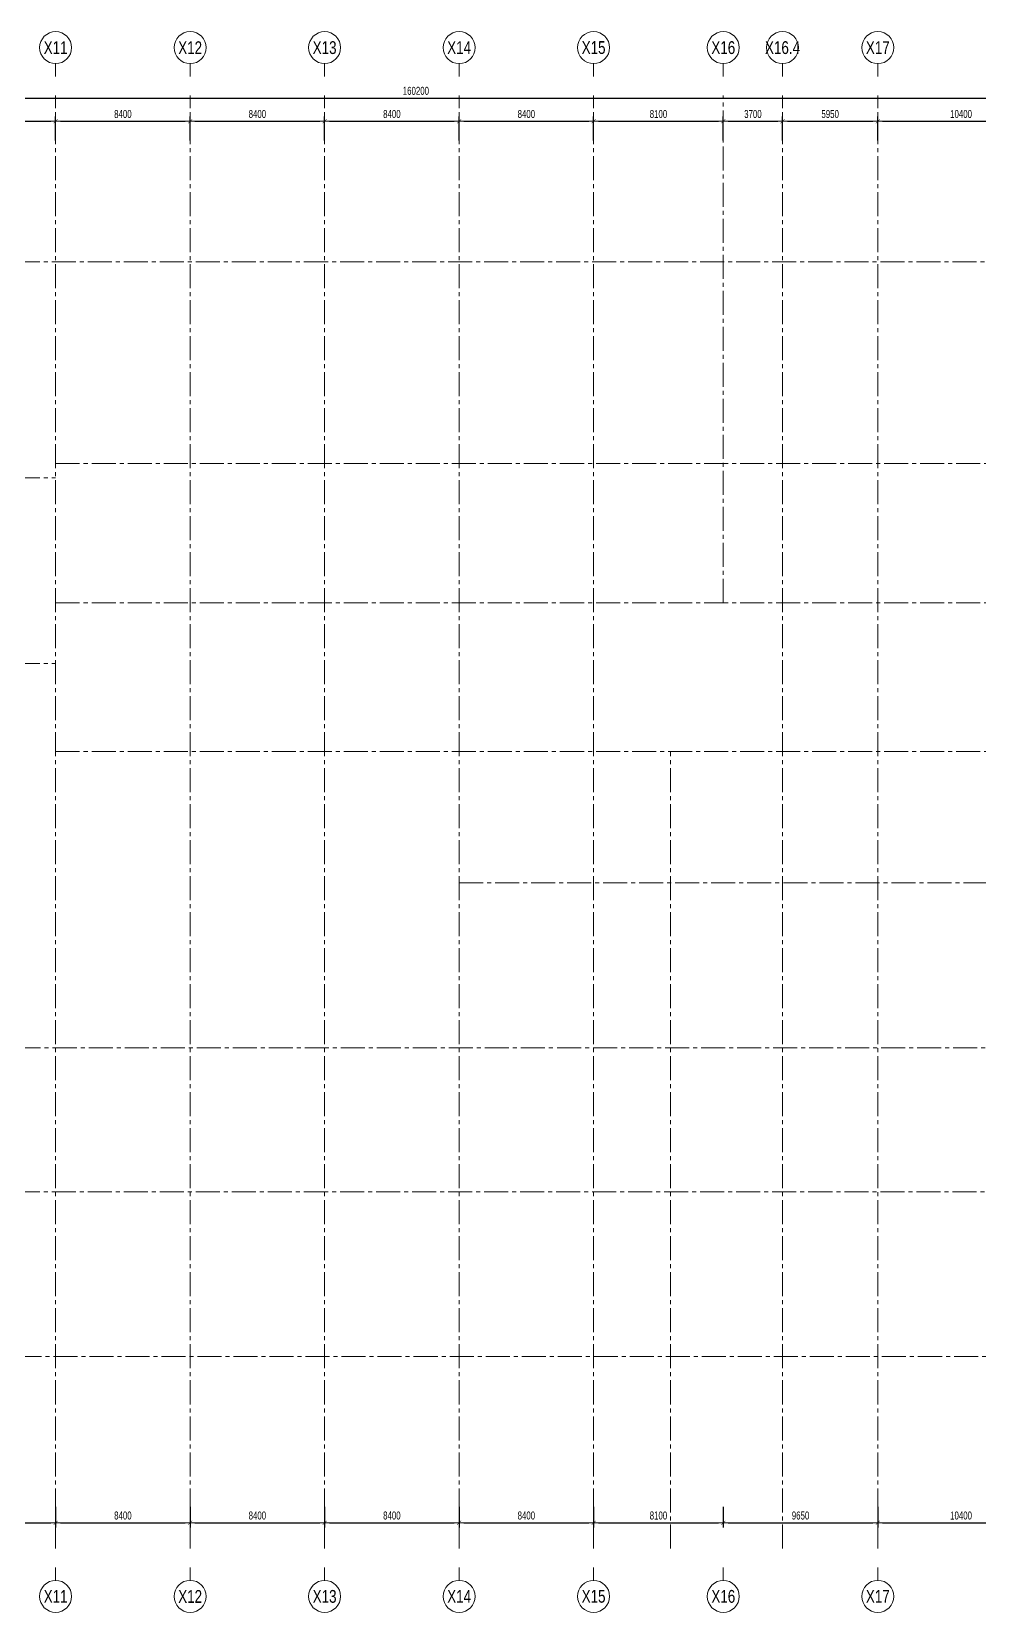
# Model space of a CAD drawing. Header units: millimetres. Extents: x 17261 to 205888, y -7086 to 91689.
# Drawn here: x 87500 to 146694, y -7086 to 91689 of the extents above; entities that cross this region are included whole.
import ezdxf
from ezdxf.enums import TextEntityAlignment as Align

# ---------------------------------------------------------------- set-up
doc = ezdxf.new("R2010")
doc.units = ezdxf.units.MM
doc.linetypes.add('CENTER2', pattern=[1.125, 0.75, -0.125, 0.125, -0.125])
doc.layers.get('Defpoints').update_dxf_attribs({"color": 151, "lineweight": 9})
for name, color, linetype, lineweight in [('NDC_S_AXIS', 5, 'CENTER2', 13), ('NDC_S_DIM', 1, 'Continuous', 15), ('NDC_S_SYMBOL', 1, 'Continuous', 15), ('NDC_S_TEXT SYMBOL', 7, 'Continuous', 20)]:
    doc.layers.add(name, color=color, linetype=linetype, lineweight=lineweight)
doc.styles.add('NDC_ANNO', font='', dxfattribs={"width": 0.8})
doc.styles.add('NDC_DIM', font='', dxfattribs={"width": 0.75})
doc.styles.get('NDC_ANNO').set_extended_font_data('Dotum')
doc.styles.get('NDC_DIM').set_extended_font_data('Dotum')
doc.dimstyles.new('NDC_dim_200', dxfattribs={"dimscale": 200, "dimtxt": 2.5, "dimasz": 1.5, "dimexe": 1.5, "dimexo": 2.5, "dimgap": 1, "dimtad": 1, "dimdec": 0, "dimzin": 0, "dimdsep": 46, "dimtxsty": 'NDC_DIM', "dimblk": 'DIMMARK', "dimcen": 0.09, "dimdle": 1.2, "dimclrd": 1, "dimclre": 1, "dimclrt": 3, "dimadec": 0, "dimazin": 0, "dimtfac": 1, "dimtdec": 0, "dimtix": 1, "dimtofl": 0, "dimtmove": 0, "dimatfit": 3, "dimfxl": 6, "dimfxlon": 1, "dimtolj": 1, "dimtzin": 0, "dimarcsym": 0})

# ---------------------------------------------------------------- blocks, each defined once
blk = doc.blocks.new('*U640')
at = {"layer": 'NDC_S_SYMBOL'}
blk.add_line((0, 5), (0, 9), dxfattribs=at)
blk.add_circle((0, 0), 5, dxfattribs=at)
at = {"layer": 'NDC_S_TEXT SYMBOL', "color": 7, "style": 'NDC_ANNO', "width": 0.8}
blk.add_attdef('GRID', text='', height=4, dxfattribs=at).set_placement((0, 0), align=Align.MIDDLE)
blk = doc.blocks.new('DIMMARK')
at = {"layer": 'NDC_S_DIM', "color": 1}
blk.add_line((-1.5, 0), (1, 0), dxfattribs=at)
at = {"layer": 'NDC_S_DIM', "color": 2, "const_width": 0.1}
blk.add_lwpolyline([(-0.42, -0.42), (0.42, 0.42)], dxfattribs=at)
blk = doc.blocks.new('*D744')
at = {"layer": 'Defpoints', "color": 0, "transparency": 16777216}
for p in [(89000, 86089), (81700, 83407), (89000, 83407)]:
    blk.add_point(p, dxfattribs=at)
at = {"layer": 'NDC_S_DIM', "color": 1, "lineweight": -2, "transparency": 16777216}
for p, q in [((81700, 84889), (81700, 86389)), ((82000, 86089), (88700, 86089)), ((89000, 84889), (89000, 86389))]:
    blk.add_line(p, q, dxfattribs=at)
at = {"layer": 'NDC_S_DIM', "color": 1, "lineweight": -2, "transparency": 16777216, "xscale": 300, "yscale": 300, "zscale": 300, "rotation": 180}
blk.add_blockref('DIMMARK', (81700, 86089), dxfattribs=at)
at = {"layer": 'NDC_S_DIM', "color": 1, "lineweight": -2, "transparency": 16777216, "xscale": 300, "yscale": 300, "zscale": 300}
blk.add_blockref('DIMMARK', (89000, 86089), dxfattribs=at)
at = {"layer": 'NDC_S_DIM', "color": 3, "transparency": 16777216, "insert": (85350, 86539), "char_height": 500, "attachment_point": 5, "style": 'NDC_DIM'}
blk.add_mtext('\\A1;7300', dxfattribs=at)
blk = doc.blocks.new('*D745')
at = {"layer": 'Defpoints', "color": 0, "transparency": 16777216}
for p in [(97400, 86089), (89000, 83407), (97400, 83407)]:
    blk.add_point(p, dxfattribs=at)
at = {"layer": 'NDC_S_DIM', "color": 1, "lineweight": -2, "transparency": 16777216}
for p, q in [((89000, 84889), (89000, 86389)), ((89300, 86089), (97100, 86089)), ((97400, 84889), (97400, 86389))]:
    blk.add_line(p, q, dxfattribs=at)
at = {"layer": 'NDC_S_DIM', "color": 1, "lineweight": -2, "transparency": 16777216, "xscale": 300, "yscale": 300, "zscale": 300, "rotation": 180}
blk.add_blockref('DIMMARK', (89000, 86089), dxfattribs=at)
at = {"layer": 'NDC_S_DIM', "color": 1, "lineweight": -2, "transparency": 16777216, "xscale": 300, "yscale": 300, "zscale": 300}
blk.add_blockref('DIMMARK', (97400, 86089), dxfattribs=at)
at = {"layer": 'NDC_S_DIM', "color": 3, "transparency": 16777216, "insert": (93200, 86539), "char_height": 500, "attachment_point": 5, "style": 'NDC_DIM'}
blk.add_mtext('\\A1;8400', dxfattribs=at)
blk = doc.blocks.new('*D746')
at = {"layer": 'Defpoints', "color": 0, "transparency": 16777216}
for p in [(105800, 86089), (97400, 83407), (105800, 83407)]:
    blk.add_point(p, dxfattribs=at)
at = {"layer": 'NDC_S_DIM', "color": 1, "lineweight": -2, "transparency": 16777216}
for p, q in [((97400, 84889), (97400, 86389)), ((97700, 86089), (105500, 86089)), ((105800, 84889), (105800, 86389))]:
    blk.add_line(p, q, dxfattribs=at)
at = {"layer": 'NDC_S_DIM', "color": 1, "lineweight": -2, "transparency": 16777216, "xscale": 300, "yscale": 300, "zscale": 300, "rotation": 180}
blk.add_blockref('DIMMARK', (97400, 86089), dxfattribs=at)
at = {"layer": 'NDC_S_DIM', "color": 1, "lineweight": -2, "transparency": 16777216, "xscale": 300, "yscale": 300, "zscale": 300}
blk.add_blockref('DIMMARK', (105800, 86089), dxfattribs=at)
at = {"layer": 'NDC_S_DIM', "color": 3, "transparency": 16777216, "insert": (101600, 86539), "char_height": 500, "attachment_point": 5, "style": 'NDC_DIM'}
blk.add_mtext('\\A1;8400', dxfattribs=at)
blk = doc.blocks.new('*D702')
at = {"layer": 'Defpoints', "color": 0, "transparency": 16777216}
for p in [(81700, 0), (89000, 0), (89000, -1486)]:
    blk.add_point(p, dxfattribs=at)
at = {"layer": 'NDC_S_DIM', "color": 1, "lineweight": -2, "transparency": 16777216}
for p, q in [((81700, -500), (81700, -1786)), ((89000, -500), (89000, -1786)), ((82000, -1486), (88700, -1486))]:
    blk.add_line(p, q, dxfattribs=at)
at = {"layer": 'NDC_S_DIM', "color": 1, "lineweight": -2, "transparency": 16777216, "xscale": 300, "yscale": 300, "zscale": 300, "rotation": 180}
blk.add_blockref('DIMMARK', (81700, -1486), dxfattribs=at)
at = {"layer": 'NDC_S_DIM', "color": 1, "lineweight": -2, "transparency": 16777216, "xscale": 300, "yscale": 300, "zscale": 300}
blk.add_blockref('DIMMARK', (89000, -1486), dxfattribs=at)
at = {"layer": 'NDC_S_DIM', "color": 3, "transparency": 16777216, "insert": (85350, -1036), "char_height": 500, "attachment_point": 5, "style": 'NDC_DIM'}
blk.add_mtext('\\A1;7300', dxfattribs=at)
blk = doc.blocks.new('*D703')
at = {"layer": 'Defpoints', "color": 0, "transparency": 16777216}
for p in [(89000, 0), (97400, 0), (97400, -1486)]:
    blk.add_point(p, dxfattribs=at)
at = {"layer": 'NDC_S_DIM', "color": 1, "lineweight": -2, "transparency": 16777216}
for p, q in [((89000, -500), (89000, -1786)), ((97400, -500), (97400, -1786)), ((89300, -1486), (97100, -1486))]:
    blk.add_line(p, q, dxfattribs=at)
at = {"layer": 'NDC_S_DIM', "color": 1, "lineweight": -2, "transparency": 16777216, "xscale": 300, "yscale": 300, "zscale": 300, "rotation": 180}
blk.add_blockref('DIMMARK', (89000, -1486), dxfattribs=at)
at = {"layer": 'NDC_S_DIM', "color": 1, "lineweight": -2, "transparency": 16777216, "xscale": 300, "yscale": 300, "zscale": 300}
blk.add_blockref('DIMMARK', (97400, -1486), dxfattribs=at)
at = {"layer": 'NDC_S_DIM', "color": 3, "transparency": 16777216, "insert": (93200, -1036), "char_height": 500, "attachment_point": 5, "style": 'NDC_DIM'}
blk.add_mtext('\\A1;8400', dxfattribs=at)
blk = doc.blocks.new('*D704')
at = {"layer": 'Defpoints', "color": 0, "transparency": 16777216}
for p in [(97400, 0), (105800, 0), (105800, -1486)]:
    blk.add_point(p, dxfattribs=at)
at = {"layer": 'NDC_S_DIM', "color": 1, "lineweight": -2, "transparency": 16777216}
for p, q in [((97400, -500), (97400, -1786)), ((105800, -500), (105800, -1786)), ((97700, -1486), (105500, -1486))]:
    blk.add_line(p, q, dxfattribs=at)
at = {"layer": 'NDC_S_DIM', "color": 1, "lineweight": -2, "transparency": 16777216, "xscale": 300, "yscale": 300, "zscale": 300, "rotation": 180}
blk.add_blockref('DIMMARK', (97400, -1486), dxfattribs=at)
at = {"layer": 'NDC_S_DIM', "color": 1, "lineweight": -2, "transparency": 16777216, "xscale": 300, "yscale": 300, "zscale": 300}
blk.add_blockref('DIMMARK', (105800, -1486), dxfattribs=at)
at = {"layer": 'NDC_S_DIM', "color": 3, "transparency": 16777216, "insert": (101600, -1036), "char_height": 500, "attachment_point": 5, "style": 'NDC_DIM'}
blk.add_mtext('\\A1;8400', dxfattribs=at)
blk = doc.blocks.new('*D740')
at = {"layer": 'Defpoints', "color": 0, "ltscale": 200, "transparency": 16777216}
for p in [(114200, 86089), (105800, 83407), (114200, 83407)]:
    blk.add_point(p, dxfattribs=at)
at = {"layer": 'NDC_S_DIM', "color": 1, "lineweight": -2, "ltscale": 200, "transparency": 16777216}
for p, q in [((105800, 84889), (105800, 86389)), ((106100, 86089), (113900, 86089)), ((114200, 84889), (114200, 86389))]:
    blk.add_line(p, q, dxfattribs=at)
at = {"layer": 'NDC_S_DIM', "color": 1, "lineweight": -2, "ltscale": 200, "transparency": 16777216, "xscale": 300, "yscale": 300, "zscale": 300, "rotation": 180}
blk.add_blockref('DIMMARK', (105800, 86089), dxfattribs=at)
at = {"layer": 'NDC_S_DIM', "color": 1, "lineweight": -2, "ltscale": 200, "transparency": 16777216, "xscale": 300, "yscale": 300, "zscale": 300}
blk.add_blockref('DIMMARK', (114200, 86089), dxfattribs=at)
at = {"layer": 'NDC_S_DIM', "color": 3, "ltscale": 200, "transparency": 16777216, "insert": (110000, 86539), "char_height": 500, "attachment_point": 5, "style": 'NDC_DIM'}
blk.add_mtext('\\A1;8400', dxfattribs=at)
blk = doc.blocks.new('*D718')
at = {"layer": 'Defpoints', "color": 0, "ltscale": 200, "transparency": 16777216}
for p in [(122600, 86089), (114200, 83407), (122600, 83407)]:
    blk.add_point(p, dxfattribs=at)
at = {"layer": 'NDC_S_DIM', "color": 1, "lineweight": -2, "ltscale": 200, "transparency": 16777216}
for p, q in [((114200, 84889), (114200, 86389)), ((114500, 86089), (122300, 86089)), ((122600, 84889), (122600, 86389))]:
    blk.add_line(p, q, dxfattribs=at)
at = {"layer": 'NDC_S_DIM', "color": 1, "lineweight": -2, "ltscale": 200, "transparency": 16777216, "xscale": 300, "yscale": 300, "zscale": 300, "rotation": 180}
blk.add_blockref('DIMMARK', (114200, 86089), dxfattribs=at)
at = {"layer": 'NDC_S_DIM', "color": 1, "lineweight": -2, "ltscale": 200, "transparency": 16777216, "xscale": 300, "yscale": 300, "zscale": 300}
blk.add_blockref('DIMMARK', (122600, 86089), dxfattribs=at)
at = {"layer": 'NDC_S_DIM', "color": 3, "ltscale": 200, "transparency": 16777216, "insert": (118400, 86539), "char_height": 500, "attachment_point": 5, "style": 'NDC_DIM'}
blk.add_mtext('\\A1;8400', dxfattribs=at)
blk = doc.blocks.new('*D719')
at = {"layer": 'Defpoints', "color": 0, "ltscale": 200, "transparency": 16777216}
for p in [(130700, 86089), (122600, 83407), (130700, 83407)]:
    blk.add_point(p, dxfattribs=at)
at = {"layer": 'NDC_S_DIM', "color": 1, "lineweight": -2, "ltscale": 200, "transparency": 16777216}
for p, q in [((122600, 84889), (122600, 86389)), ((122900, 86089), (130400, 86089)), ((130700, 84889), (130700, 86389))]:
    blk.add_line(p, q, dxfattribs=at)
at = {"layer": 'NDC_S_DIM', "color": 1, "lineweight": -2, "ltscale": 200, "transparency": 16777216, "xscale": 300, "yscale": 300, "zscale": 300, "rotation": 180}
blk.add_blockref('DIMMARK', (122600, 86089), dxfattribs=at)
at = {"layer": 'NDC_S_DIM', "color": 1, "lineweight": -2, "ltscale": 200, "transparency": 16777216, "xscale": 300, "yscale": 300, "zscale": 300}
blk.add_blockref('DIMMARK', (130700, 86089), dxfattribs=at)
at = {"layer": 'NDC_S_DIM', "color": 3, "ltscale": 200, "transparency": 16777216, "insert": (126650, 86539), "char_height": 500, "attachment_point": 5, "style": 'NDC_DIM'}
blk.add_mtext('\\A1;8100', dxfattribs=at)
blk = doc.blocks.new('*D720')
at = {"layer": 'Defpoints', "color": 0, "ltscale": 200, "transparency": 16777216}
for p in [(134400, 86089), (130700, 83407), (134400, 83407)]:
    blk.add_point(p, dxfattribs=at)
at = {"layer": 'NDC_S_DIM', "color": 1, "lineweight": -2, "ltscale": 200, "transparency": 16777216}
for p, q in [((130700, 84889), (130700, 86389)), ((131000, 86089), (134100, 86089)), ((134400, 84889), (134400, 86389))]:
    blk.add_line(p, q, dxfattribs=at)
at = {"layer": 'NDC_S_DIM', "color": 1, "lineweight": -2, "ltscale": 200, "transparency": 16777216, "xscale": 300, "yscale": 300, "zscale": 300, "rotation": 180}
blk.add_blockref('DIMMARK', (130700, 86089), dxfattribs=at)
at = {"layer": 'NDC_S_DIM', "color": 1, "lineweight": -2, "ltscale": 200, "transparency": 16777216, "xscale": 300, "yscale": 300, "zscale": 300}
blk.add_blockref('DIMMARK', (134400, 86089), dxfattribs=at)
at = {"layer": 'NDC_S_DIM', "color": 3, "ltscale": 200, "transparency": 16777216, "insert": (132550, 86539), "char_height": 500, "attachment_point": 5, "style": 'NDC_DIM'}
blk.add_mtext('\\A1;3700', dxfattribs=at)
blk = doc.blocks.new('*D721')
at = {"layer": 'Defpoints', "color": 0, "ltscale": 200, "transparency": 16777216}
for p in [(140350, 86089), (134400, 83407), (140350, 83407)]:
    blk.add_point(p, dxfattribs=at)
at = {"layer": 'NDC_S_DIM', "color": 1, "lineweight": -2, "ltscale": 200, "transparency": 16777216}
for p, q in [((134400, 84889), (134400, 86389)), ((134700, 86089), (140050, 86089)), ((140350, 84889), (140350, 86389))]:
    blk.add_line(p, q, dxfattribs=at)
at = {"layer": 'NDC_S_DIM', "color": 1, "lineweight": -2, "ltscale": 200, "transparency": 16777216, "xscale": 300, "yscale": 300, "zscale": 300, "rotation": 180}
blk.add_blockref('DIMMARK', (134400, 86089), dxfattribs=at)
at = {"layer": 'NDC_S_DIM', "color": 1, "lineweight": -2, "ltscale": 200, "transparency": 16777216, "xscale": 300, "yscale": 300, "zscale": 300}
blk.add_blockref('DIMMARK', (140350, 86089), dxfattribs=at)
at = {"layer": 'NDC_S_DIM', "color": 3, "ltscale": 200, "transparency": 16777216, "insert": (137375, 86539), "char_height": 500, "attachment_point": 5, "style": 'NDC_DIM'}
blk.add_mtext('\\A1;5950', dxfattribs=at)
blk = doc.blocks.new('*D722')
at = {"layer": 'Defpoints', "color": 0, "ltscale": 200, "transparency": 16777216}
for p in [(150750, 86089), (140350, 83407), (150750, 83407)]:
    blk.add_point(p, dxfattribs=at)
at = {"layer": 'NDC_S_DIM', "color": 1, "lineweight": -2, "ltscale": 200, "transparency": 16777216}
for p, q in [((140350, 84889), (140350, 86389)), ((140650, 86089), (150450, 86089)), ((150750, 84889), (150750, 86389))]:
    blk.add_line(p, q, dxfattribs=at)
at = {"layer": 'NDC_S_DIM', "color": 1, "lineweight": -2, "ltscale": 200, "transparency": 16777216, "xscale": 300, "yscale": 300, "zscale": 300, "rotation": 180}
blk.add_blockref('DIMMARK', (140350, 86089), dxfattribs=at)
at = {"layer": 'NDC_S_DIM', "color": 1, "lineweight": -2, "ltscale": 200, "transparency": 16777216, "xscale": 300, "yscale": 300, "zscale": 300}
blk.add_blockref('DIMMARK', (150750, 86089), dxfattribs=at)
at = {"layer": 'NDC_S_DIM', "color": 3, "ltscale": 200, "transparency": 16777216, "insert": (145550, 86539), "char_height": 500, "attachment_point": 5, "style": 'NDC_DIM'}
blk.add_mtext('\\A1;10400', dxfattribs=at)
blk = doc.blocks.new('*D709')
at = {"layer": 'Defpoints', "color": 0, "ltscale": 200, "transparency": 16777216}
for p in [(105800, 0), (114200, 0), (114200, -1486)]:
    blk.add_point(p, dxfattribs=at)
at = {"layer": 'NDC_S_DIM', "color": 1, "lineweight": -2, "ltscale": 200, "transparency": 16777216}
for p, q in [((105800, -500), (105800, -1786)), ((114200, -500), (114200, -1786)), ((106100, -1486), (113900, -1486))]:
    blk.add_line(p, q, dxfattribs=at)
at = {"layer": 'NDC_S_DIM', "color": 1, "lineweight": -2, "ltscale": 200, "transparency": 16777216, "xscale": 300, "yscale": 300, "zscale": 300, "rotation": 180}
blk.add_blockref('DIMMARK', (105800, -1486), dxfattribs=at)
at = {"layer": 'NDC_S_DIM', "color": 1, "lineweight": -2, "ltscale": 200, "transparency": 16777216, "xscale": 300, "yscale": 300, "zscale": 300}
blk.add_blockref('DIMMARK', (114200, -1486), dxfattribs=at)
at = {"layer": 'NDC_S_DIM', "color": 3, "ltscale": 200, "transparency": 16777216, "insert": (110000, -1036), "char_height": 500, "attachment_point": 5, "style": 'NDC_DIM'}
blk.add_mtext('\\A1;8400', dxfattribs=at)
blk = doc.blocks.new('*D710')
at = {"layer": 'Defpoints', "color": 0, "ltscale": 200, "transparency": 16777216}
for p in [(114200, 0), (122600, 0), (122600, -1486)]:
    blk.add_point(p, dxfattribs=at)
at = {"layer": 'NDC_S_DIM', "color": 1, "lineweight": -2, "ltscale": 200, "transparency": 16777216}
for p, q in [((114200, -500), (114200, -1786)), ((122600, -500), (122600, -1786)), ((114500, -1486), (122300, -1486))]:
    blk.add_line(p, q, dxfattribs=at)
at = {"layer": 'NDC_S_DIM', "color": 1, "lineweight": -2, "ltscale": 200, "transparency": 16777216, "xscale": 300, "yscale": 300, "zscale": 300, "rotation": 180}
blk.add_blockref('DIMMARK', (114200, -1486), dxfattribs=at)
at = {"layer": 'NDC_S_DIM', "color": 1, "lineweight": -2, "ltscale": 200, "transparency": 16777216, "xscale": 300, "yscale": 300, "zscale": 300}
blk.add_blockref('DIMMARK', (122600, -1486), dxfattribs=at)
at = {"layer": 'NDC_S_DIM', "color": 3, "ltscale": 200, "transparency": 16777216, "insert": (118400, -1036), "char_height": 500, "attachment_point": 5, "style": 'NDC_DIM'}
blk.add_mtext('\\A1;8400', dxfattribs=at)
blk = doc.blocks.new('*D711')
at = {"layer": 'Defpoints', "color": 0, "ltscale": 200, "transparency": 16777216}
for p in [(122600, 0), (130700, 0), (130700, -1486)]:
    blk.add_point(p, dxfattribs=at)
at = {"layer": 'NDC_S_DIM', "color": 1, "lineweight": -2, "ltscale": 200, "transparency": 16777216}
for p, q in [((122600, -500), (122600, -1786)), ((130700, -500), (130700, -1786)), ((122900, -1486), (130400, -1486))]:
    blk.add_line(p, q, dxfattribs=at)
at = {"layer": 'NDC_S_DIM', "color": 1, "lineweight": -2, "ltscale": 200, "transparency": 16777216, "xscale": 300, "yscale": 300, "zscale": 300, "rotation": 180}
blk.add_blockref('DIMMARK', (122600, -1486), dxfattribs=at)
at = {"layer": 'NDC_S_DIM', "color": 1, "lineweight": -2, "ltscale": 200, "transparency": 16777216, "xscale": 300, "yscale": 300, "zscale": 300}
blk.add_blockref('DIMMARK', (130700, -1486), dxfattribs=at)
at = {"layer": 'NDC_S_DIM', "color": 3, "ltscale": 200, "transparency": 16777216, "insert": (126650, -1036), "char_height": 500, "attachment_point": 5, "style": 'NDC_DIM'}
blk.add_mtext('\\A1;8100', dxfattribs=at)
blk = doc.blocks.new('*D712')
at = {"layer": 'Defpoints', "color": 0, "ltscale": 200, "transparency": 16777216}
for p in [(130700, 0), (140350, 0), (140350, -1486)]:
    blk.add_point(p, dxfattribs=at)
at = {"layer": 'NDC_S_DIM', "color": 1, "lineweight": -2, "ltscale": 200, "transparency": 16777216}
for p, q in [((130700, -500), (130700, -1786)), ((140350, -500), (140350, -1786)), ((131000, -1486), (140050, -1486))]:
    blk.add_line(p, q, dxfattribs=at)
at = {"layer": 'NDC_S_DIM', "color": 1, "lineweight": -2, "ltscale": 200, "transparency": 16777216, "xscale": 300, "yscale": 300, "zscale": 300, "rotation": 180}
blk.add_blockref('DIMMARK', (130700, -1486), dxfattribs=at)
at = {"layer": 'NDC_S_DIM', "color": 1, "lineweight": -2, "ltscale": 200, "transparency": 16777216, "xscale": 300, "yscale": 300, "zscale": 300}
blk.add_blockref('DIMMARK', (140350, -1486), dxfattribs=at)
at = {"layer": 'NDC_S_DIM', "color": 3, "ltscale": 200, "transparency": 16777216, "insert": (135525, -1036), "char_height": 500, "attachment_point": 5, "style": 'NDC_DIM'}
blk.add_mtext('\\A1;9650', dxfattribs=at)
blk = doc.blocks.new('*D713')
at = {"layer": 'Defpoints', "color": 0, "ltscale": 200, "transparency": 16777216}
for p in [(140350, 0), (150750, 0), (150750, -1486)]:
    blk.add_point(p, dxfattribs=at)
at = {"layer": 'NDC_S_DIM', "color": 1, "lineweight": -2, "ltscale": 200, "transparency": 16777216}
for p, q in [((140350, -500), (140350, -1786)), ((150750, -500), (150750, -1786)), ((140650, -1486), (150450, -1486))]:
    blk.add_line(p, q, dxfattribs=at)
at = {"layer": 'NDC_S_DIM', "color": 1, "lineweight": -2, "ltscale": 200, "transparency": 16777216, "xscale": 300, "yscale": 300, "zscale": 300, "rotation": 180}
blk.add_blockref('DIMMARK', (140350, -1486), dxfattribs=at)
at = {"layer": 'NDC_S_DIM', "color": 1, "lineweight": -2, "ltscale": 200, "transparency": 16777216, "xscale": 300, "yscale": 300, "zscale": 300}
blk.add_blockref('DIMMARK', (150750, -1486), dxfattribs=at)
at = {"layer": 'NDC_S_DIM', "color": 3, "ltscale": 200, "transparency": 16777216, "insert": (145550, -1036), "char_height": 500, "attachment_point": 5, "style": 'NDC_DIM'}
blk.add_mtext('\\A1;10400', dxfattribs=at)
blk = doc.blocks.new('*D698')
at = {"layer": 'Defpoints', "color": 0, "ltscale": 200, "transparency": 16777216}
for p in [(191600, 87535), (31400, 83317), (191600, 83317)]:
    blk.add_point(p, dxfattribs=at)
at = {"layer": 'NDC_S_DIM', "color": 1, "lineweight": -2, "ltscale": 200, "transparency": 16777216}
for p, q in [((31400, 86335), (31400, 87835)), ((31700, 87535), (191300, 87535)), ((191600, 86335), (191600, 87835))]:
    blk.add_line(p, q, dxfattribs=at)
at = {"layer": 'NDC_S_DIM', "color": 1, "lineweight": -2, "ltscale": 200, "transparency": 16777216, "xscale": 300, "yscale": 300, "zscale": 300, "rotation": 180}
blk.add_blockref('DIMMARK', (31400, 87535), dxfattribs=at)
at = {"layer": 'NDC_S_DIM', "color": 1, "lineweight": -2, "ltscale": 200, "transparency": 16777216, "xscale": 300, "yscale": 300, "zscale": 300}
blk.add_blockref('DIMMARK', (191600, 87535), dxfattribs=at)
at = {"layer": 'NDC_S_DIM', "color": 3, "ltscale": 200, "transparency": 16777216, "insert": (111500, 87985), "char_height": 500, "attachment_point": 5, "style": 'NDC_DIM'}
blk.add_mtext('\\A1;160200', dxfattribs=at)

msp = doc.modelspace()

# ---------------------------------------------------------------- linework, layer by layer
at = {"layer": 'NDC_S_AXIS', "ltscale": 2000}
for p, q in [((89000, -3086.3), (89000, 87688.5)), ((97400, -3086.3), (97400, 87688.5)), ((105800, -3086.3), (105800, 87688.5)), ((114200, -3086.3), (114200, 87688.5)), ((122600, -3086.3), (122600, 87688.5)), ((130700, 56000), (130700, 87688.5)), ((134400, -3086.3), (134400, 87688.5)), ((140350, -3086.3), (140350, 87688.5)), ((21260.7, 77300), (202005.9, 77300)), ((89000, 64700), (202029.4, 64700)), ((21260.7, 63800), (89000, 63800)), ((89000, 56000), (202029.4, 56000)), ((21260.7, 52200), (89000, 52200)), ((89000, 46700), (202029.4, 46700)), ((127400, -3086.3), (127400, 46700)), ((114200, 38500), (202029.4, 38500)), ((21313.6, 28200), (202029.4, 28200)), ((21260.7, 19200), (202029.4, 19200)), ((21360.8, 8900), (202029.4, 8900))]:
    msp.add_line(p, q, dxfattribs=at)

# ---------------------------------------------------------------- block references
at = {"layer": 'NDC_S_AXIS'}
ref = msp.add_blockref('*U640', (89000, 90688.5), dxfattribs=dict(at, xscale=-200, yscale=200, zscale=200, rotation=180))
ref.add_attrib('GRID', 'X11', dxfattribs={"layer": 'NDC_S_TEXT SYMBOL', "color": 7, "height": 800, "style": 'NDC_ANNO', "width": 0.8}).set_placement((89000, 90688.5), align=Align.MIDDLE)
ref = msp.add_blockref('*U640', (97400, 90688.5), dxfattribs=dict(at, xscale=-200, yscale=200, zscale=200, rotation=180))
ref.add_attrib('GRID', 'X12', dxfattribs={"layer": 'NDC_S_TEXT SYMBOL', "color": 7, "height": 800, "style": 'NDC_ANNO', "width": 0.8}).set_placement((97400, 90688.5), align=Align.MIDDLE)
ref = msp.add_blockref('*U640', (105800, 90688.5), dxfattribs=dict(at, xscale=-200, yscale=200, zscale=200, rotation=180))
ref.add_attrib('GRID', 'X13', dxfattribs={"layer": 'NDC_S_TEXT SYMBOL', "color": 7, "height": 800, "style": 'NDC_ANNO', "width": 0.8}).set_placement((105800, 90688.5), align=Align.MIDDLE)
ref = msp.add_blockref('*U640', (114200, 90688.5), dxfattribs=dict(at, xscale=-200, yscale=200, zscale=200, rotation=180))
ref.add_attrib('GRID', 'X14', dxfattribs={"layer": 'NDC_S_TEXT SYMBOL', "color": 7, "height": 800, "style": 'NDC_ANNO', "width": 0.8}).set_placement((114200, 90688.5), align=Align.MIDDLE)
ref = msp.add_blockref('*U640', (122600, 90688.5), dxfattribs=dict(at, xscale=-200, yscale=200, zscale=200, rotation=180))
ref.add_attrib('GRID', 'X15', dxfattribs={"layer": 'NDC_S_TEXT SYMBOL', "color": 7, "height": 800, "style": 'NDC_ANNO', "width": 0.8}).set_placement((122600, 90688.5), align=Align.MIDDLE)
ref = msp.add_blockref('*U640', (130700, 90688.5), dxfattribs=dict(at, xscale=-200, yscale=200, zscale=200, rotation=180))
ref.add_attrib('GRID', 'X16', dxfattribs={"layer": 'NDC_S_TEXT SYMBOL', "color": 7, "height": 800, "style": 'NDC_ANNO', "width": 0.8}).set_placement((130700, 90688.5), align=Align.MIDDLE)
ref = msp.add_blockref('*U640', (134400, 90688.5), dxfattribs=dict(at, xscale=-200, yscale=200, zscale=200, rotation=180))
ref.add_attrib('GRID', 'X16.4', dxfattribs={"layer": 'NDC_S_TEXT SYMBOL', "color": 7, "height": 800, "style": 'NDC_ANNO', "width": 0.8}).set_placement((134400, 90688.5), align=Align.MIDDLE)
ref = msp.add_blockref('*U640', (140350, 90688.5), dxfattribs=dict(at, xscale=-200, yscale=200, zscale=200, rotation=180))
ref.add_attrib('GRID', 'X17', dxfattribs={"layer": 'NDC_S_TEXT SYMBOL', "color": 7, "height": 800, "style": 'NDC_ANNO', "width": 0.8}).set_placement((140350, 90688.5), align=Align.MIDDLE)
at = {"layer": 'NDC_S_AXIS', "xscale": 200, "yscale": 200, "zscale": 200}
for p, values in [((89000, -6086.3), {'GRID': 'X11'}), ((97400, -6086.3), {'GRID': 'X12'}), ((105800, -6086.3), {'GRID': 'X13'}), ((114200, -6086.3), {'GRID': 'X14'}), ((122600, -6086.3), {'GRID': 'X15'}), ((130700, -6086.3), {'GRID': 'X16'}), ((140350, -6086.3), {'GRID': 'X17'})]:
    msp.add_blockref('*U640', p, dxfattribs=at).add_auto_attribs(values)

# ---------------------------------------------------------------- dimensions: what is measured, and where the dimension line sits
at = {"layer": 'NDC_S_DIM', "ltscale": 200}
dim = msp.add_linear_dim(base=(191600, 87534.7), p1=(31400, 83316.7), p2=(191600, 83316.7), dimstyle='NDC_dim_200', dxfattribs=at)
dim.commit()
dim.dimension.update_dxf_attribs({"geometry": '*D698', "text_midpoint": (111500, 87984.7)})
at = {"layer": 'NDC_S_DIM'}
for base, p1, p2, picture, middle in [((89000, 86088.5), (81700, 83407), (89000, 83407), '*D744', (85350, 86538.5)), ((97400, 86088.5), (89000, 83407), (97400, 83407), '*D745', (93200, 86538.5)), ((105800, 86088.5), (97400, 83407), (105800, 83407), '*D746', (101600, 86538.5)), ((89000, -1486.3), (81700, 0), (89000, 0), '*D702', (85350, -1036.3)), ((97400, -1486.3), (89000, 0), (97400, 0), '*D703', (93200, -1036.3)), ((105800, -1486.3), (97400, 0), (105800, 0), '*D704', (101600, -1036.3))]:
    dim = msp.add_linear_dim(base=base, p1=p1, p2=p2, dimstyle='NDC_dim_200', override={"dimtmove": 1}, dxfattribs=at)
    dim.commit()
    dim.dimension.update_dxf_attribs({"geometry": picture, "text_midpoint": middle})
at = {"layer": 'NDC_S_DIM', "ltscale": 200}
for base, p1, p2, picture, middle in [((114200, 86088.5), (105800, 83407), (114200, 83407), '*D740', (110000, 86538.5)), ((122600, 86088.5), (114200, 83407), (122600, 83407), '*D718', (118400, 86538.9)), ((130700, 86088.5), (122600, 83407), (130700, 83407), '*D719', (126650, 86538.9)), ((134400, 86088.5), (130700, 83407), (134400, 83407), '*D720', (132550, 86538.5)), ((140350, 86088.5), (134400, 83407), (140350, 83407), '*D721', (137375, 86538.5)), ((150750, 86088.5), (140350, 83407), (150750, 83407), '*D722', (145550, 86538.5)), ((114200, -1486.3), (105800, 0), (114200, 0), '*D709', (110000, -1036.3)), ((122600, -1486.3), (114200, 0), (122600, 0), '*D710', (118400, -1036.3)), ((130700, -1486.3), (122600, 0), (130700, 0), '*D711', (126650, -1036.3)), ((140350, -1486.3), (130700, 0), (140350, 0), '*D712', (135525, -1036.3)), ((150750, -1486.3), (140350, 0), (150750, 0), '*D713', (145550, -1036.3))]:
    dim = msp.add_linear_dim(base=base, p1=p1, p2=p2, dimstyle='NDC_dim_200', override={"dimtmove": 1}, dxfattribs=at)
    dim.commit()
    dim.dimension.update_dxf_attribs({"geometry": picture, "text_midpoint": middle})

doc.saveas('drawing.dxf')
